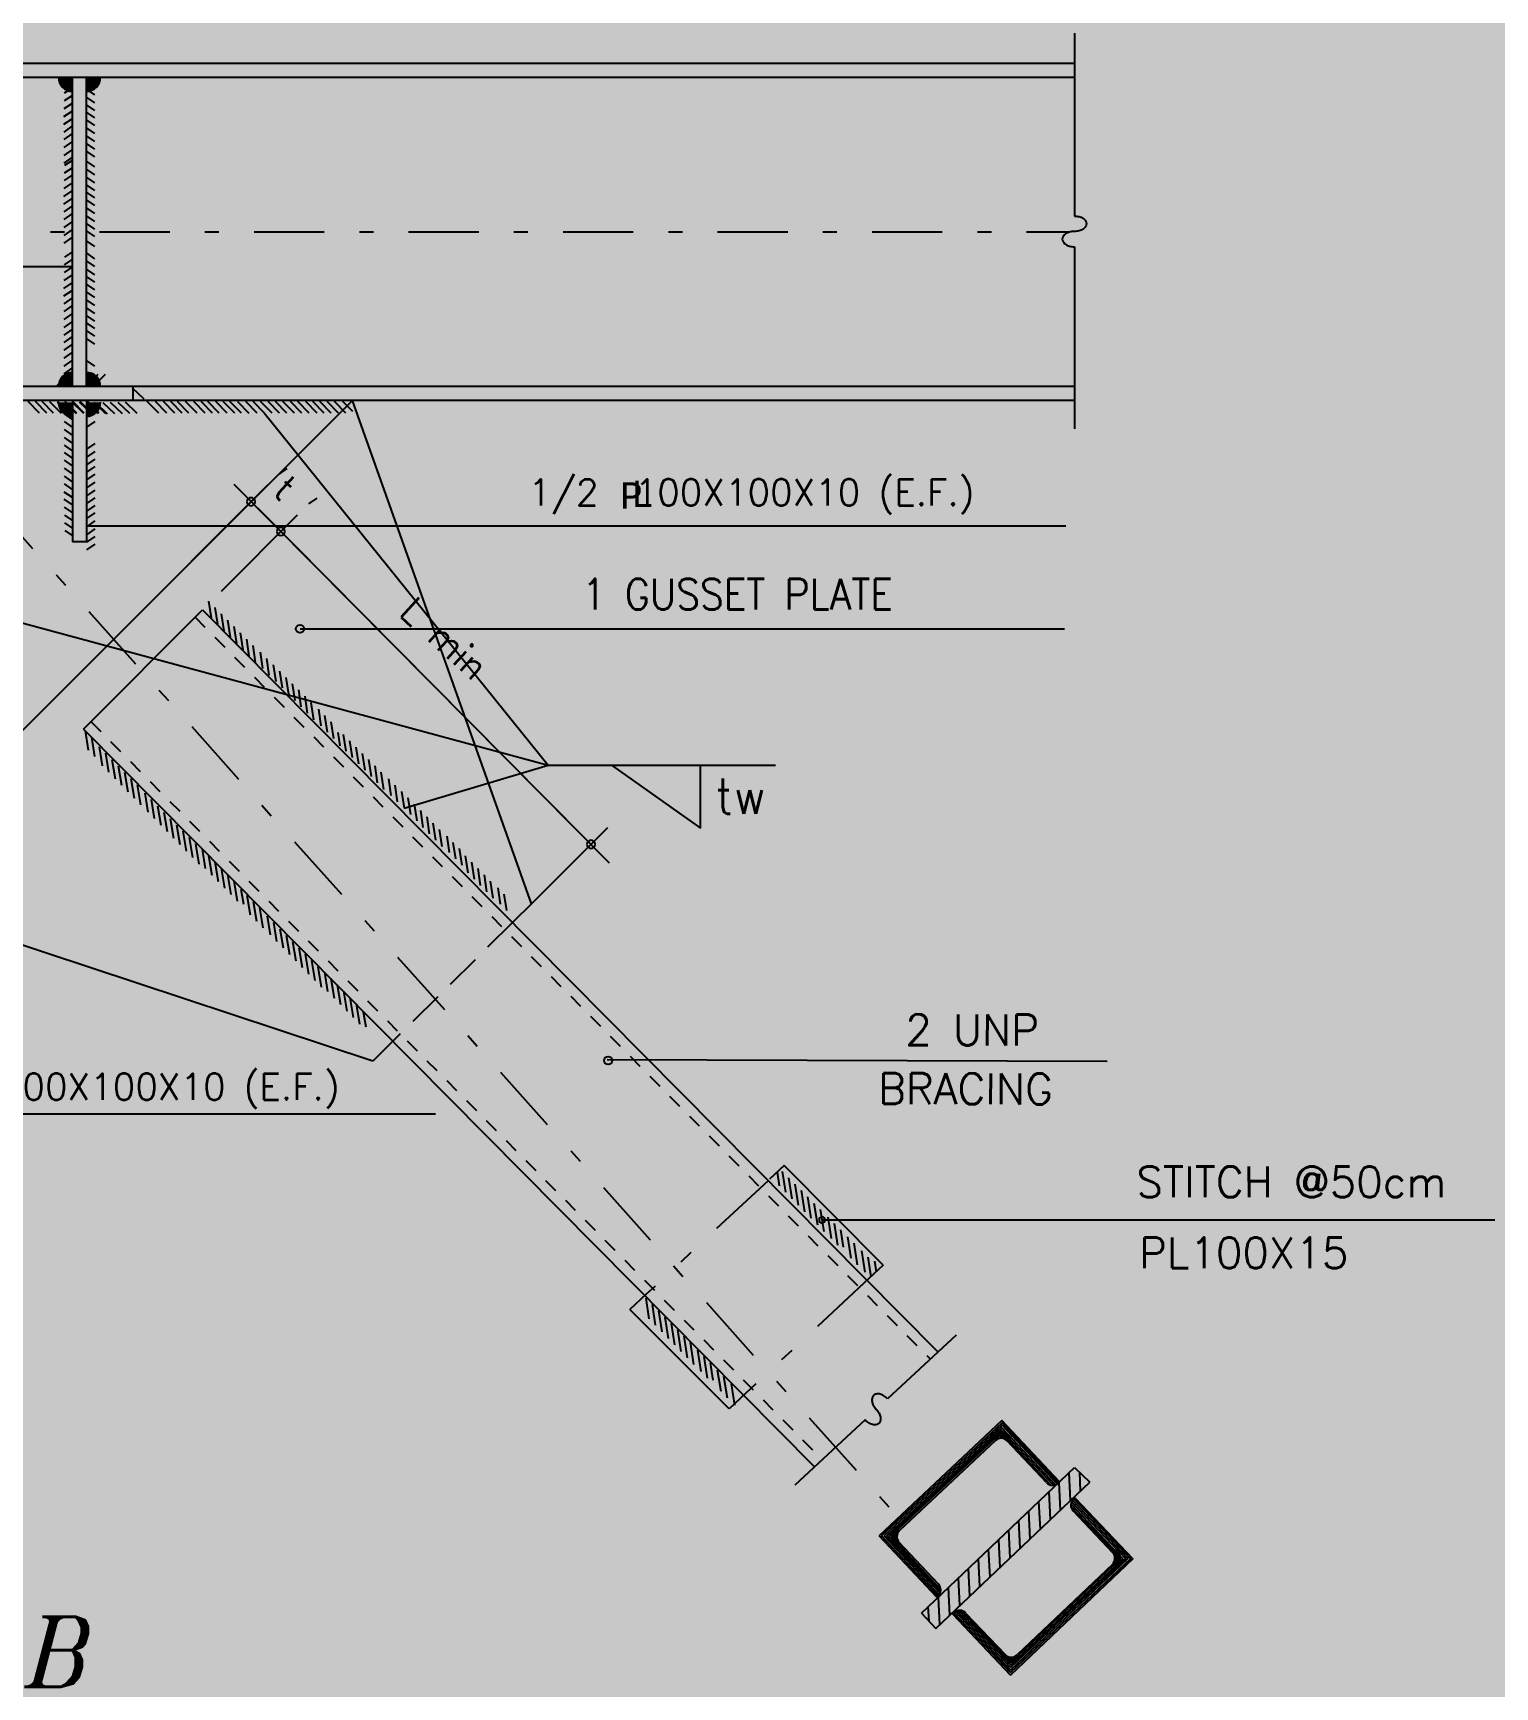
# Model space of a CAD drawing. Header units: inches. Extents: x 1387 to 2676, y -3005 to -2136.
# Drawn here: x 2557.09 to 2567.5, y -2767.75 to -2755.97 of the extents above; entities that cross this region are included whole.
import ezdxf
from ezdxf.enums import TextEntityAlignment as Align

# ---------------------------------------------------------------- set-up
doc = ezdxf.new("R2010")
doc.units = ezdxf.units.IN
doc.header["$MEASUREMENT"] = 0
for name, pattern in [('DASHDOT', [1, 0.5, -0.25, 0, -0.25]), ('DASHDOTX2', [2, 1, -0.5, 0, -0.5]), ('HIDDEN', [0.375, 0.25, -0.125])]:
    doc.linetypes.add(name, pattern=pattern)
for name, color, linetype in [('1', 1, 'Continuous'), ('1R', 1, 'Continuous'), ('2Y', 2, 'Continuous'), ('3', 3, 'HIDDEN'), ('3G', 3, 'Continuous'), ('6M', 6, 'Continuous'), ('Ax', 1, 'DASHDOTX2')]:
    doc.layers.add(name, color=color, linetype=linetype)
doc.styles.add('ITALICT', font='italict')
doc.styles.add('MONOTXT', font='monotxt')
doc.styles.add('ROMANS', font='ROMANS')
doc.dimstyles.new('FELESH', dxfattribs={"dimscale": 10, "dimtxt": 2, "dimasz": 1, "dimexe": 1.5, "dimexo": 8, "dimgap": 1, "dimtad": 1, "dimlfac": 0.75, "dimzin": 9, "dimdsep": 46, "dimtxsty": 'ROMANS', "dimblk": 'DOT', "dimcen": 0.09, "dimdle": 1.5, "dimclrd": 1, "dimclre": 1, "dimclrt": 2, "dimadec": 0, "dimazin": 0, "dimtfac": 0.5, "dimtix": 1, "dimtmove": 2, "dimatfit": 3, "dimldrblk": 'DOT', "dimfxl": 1, "dimtvp": 0.15, "dimtolj": 1, "dimtzin": 9, "dimarcsym": 0})

# ---------------------------------------------------------------- blocks, each defined once
blk = doc.blocks.new('P')
at = {"layer": '6M'}
blk.add_circle((0, 0), 0.291, dxfattribs=at)
blk = doc.blocks.new('F')
at = {"layer": '3'}
for points in [[(0, 0), (2.57, 0), (3.14, 0.84)], [(0, 0), (2.57, 0), (3.14, -0.84)]]:
    blk.add_solid(points, dxfattribs=at)

msp = doc.modelspace()

# ---------------------------------------------------------------- hatches: boundary and pattern name
at = {"layer": '1'}
for points in [[(2557.370876, -2756.287686), (2557.370876, -2756.387686, -0.414213562), (2557.270876, -2756.287686)], [(2557.470876, -2756.287686), (2557.470876, -2756.387686, 0.414213562), (2557.570876, -2756.287686)], [(2557.370876, -2758.489822), (2557.370876, -2758.389822, 0.414213562), (2557.270876, -2758.489822)], [(2557.470876, -2758.489822), (2557.470876, -2758.389822, -0.414213562), (2557.570876, -2758.489822)], [(2557.370876, -2758.602146), (2557.370876, -2758.702146, -0.414213562), (2557.270876, -2758.602146)], [(2557.470876, -2758.602146), (2557.470876, -2758.702146, 0.414213562), (2557.570876, -2758.602146)]]:
    msp.add_hatch(color=256, dxfattribs=at).paths.add_polyline_path(points)
at = {"layer": '2Y'}
h = msp.add_hatch(dxfattribs=at)
h.set_pattern_fill('ANSI31', color=256, scale=0.6, angle=47.9016711, style=0)
h.set_pattern_definition([(92.901671, (1594.702205, -2242.31103), (-0.074903841, -0.003796655), [])])
h.paths.add_polyline_path([(2564.615122, -2766.2916), (2564.506129, -2766.188244), (2563.415653, -2767.22382), (2563.51836, -2767.333145)])

# ---------------------------------------------------------------- linework, layer by layer
at = {"layer": '1', "linetype": 'Continuous'}
for centre, start, end in [((2557.370876, -2756.287686), 180, 270), ((2557.470876, -2756.287686), 270, 0), ((2557.370876, -2758.489822), 90, 180), ((2557.470876, -2758.489822), 0, 90), ((2557.370876, -2758.602146), 180, 270), ((2557.470876, -2758.602146), 270, 0)]:
    msp.add_arc(centre, 0.1, start, end, dxfattribs=at)
at = {"layer": '1R'}
for p, q in [((2557.316148, -2756.344523), (2557.375955, -2756.305536)), ((2557.530534, -2756.324754), (2557.471775, -2756.284204)), ((2557.530534, -2756.355556), (2557.471775, -2756.315006)), ((2557.313283, -2756.453117), (2557.37309, -2756.41413)), ((2557.314718, -2756.398732), (2557.374525, -2756.359745)), ((2557.530534, -2756.412445), (2557.471775, -2756.371894)), ((2557.530534, -2756.470284), (2557.471775, -2756.429733)), ((2557.310283, -2756.566856), (2557.37009, -2756.527869)), ((2557.311783, -2756.509987), (2557.37159, -2756.471)), ((2557.530534, -2756.523739), (2557.471775, -2756.483188)), ((2557.530534, -2756.577194), (2557.471775, -2756.536643)), ((2557.308848, -2756.621242), (2557.368656, -2756.582255)), ((2557.311218, -2756.677194), (2557.369976, -2756.636643)), ((2557.530534, -2756.631599), (2557.471775, -2756.591048)), ((2557.530534, -2756.688488), (2557.471775, -2756.647937)), ((2557.311218, -2756.731599), (2557.369976, -2756.691048)), ((2557.311218, -2756.788488), (2557.369976, -2756.747937)), ((2557.530534, -2756.745376), (2557.471775, -2756.704826)), ((2557.530534, -2756.799781), (2557.471775, -2756.759231)), ((2557.311218, -2756.845376), (2557.369976, -2756.804826)), ((2557.311218, -2756.899781), (2557.369976, -2756.859231)), ((2557.316148, -2756.91364), (2557.375955, -2756.874653)), ((2557.530534, -2756.853236), (2557.471775, -2756.812686)), ((2557.530534, -2756.924673), (2557.471775, -2756.884123)), ((2557.313283, -2757.022235), (2557.37309, -2756.983248)), ((2557.314718, -2756.967849), (2557.374525, -2756.928862)), ((2557.530534, -2756.981562), (2557.471775, -2756.941012)), ((2557.530534, -2757.039401), (2557.471775, -2756.99885)), ((2557.310283, -2757.135973), (2557.37009, -2757.096986)), ((2557.311783, -2757.079104), (2557.37159, -2757.040117)), ((2557.530534, -2757.092856), (2557.471775, -2757.052305)), ((2557.530534, -2757.146311), (2557.471775, -2757.10576)), ((2557.308848, -2757.190359), (2557.368656, -2757.151372)), ((2557.311218, -2757.246311), (2557.369976, -2757.20576)), ((2557.311218, -2757.300716), (2557.369976, -2757.260165)), ((2557.530534, -2757.200716), (2557.471775, -2757.160165)), ((2557.530534, -2757.257605), (2557.471775, -2757.217054)), ((2557.311218, -2757.357605), (2557.369976, -2757.317054)), ((2557.311218, -2757.414494), (2557.369976, -2757.373943)), ((2557.530534, -2757.314494), (2557.471775, -2757.273943)), ((2557.530534, -2757.368898), (2557.471775, -2757.328348)), ((2557.530534, -2757.422354), (2557.471775, -2757.381803)), ((2557.311218, -2757.468898), (2557.369976, -2757.428348)), ((2557.530534, -2757.491673), (2557.471775, -2757.451123)), ((2557.314718, -2757.622334), (2557.374525, -2757.583347)), ((2557.316148, -2757.568126), (2557.375955, -2757.529139)), ((2557.530534, -2757.579159), (2557.471775, -2757.538609)), ((2557.530534, -2757.636048), (2557.471775, -2757.595497)), ((2557.370876, -2757.637733), (2551.727256, -2757.637733)), ((2557.311783, -2757.733589), (2557.37159, -2757.694602)), ((2557.313283, -2757.67672), (2557.37309, -2757.637733)), ((2557.530534, -2757.693886), (2557.471775, -2757.653336)), ((2557.530534, -2757.747342), (2557.471775, -2757.706791)), ((2557.308848, -2757.844845), (2557.368656, -2757.805857)), ((2557.310283, -2757.790459), (2557.37009, -2757.751472)), ((2557.530534, -2757.800797), (2557.471775, -2757.760246)), ((2557.530534, -2757.855202), (2557.471775, -2757.814651)), ((2557.311218, -2757.900797), (2557.369976, -2757.860246)), ((2557.311218, -2757.955202), (2557.369976, -2757.914651)), ((2557.311218, -2758.01209), (2557.369976, -2757.97154)), ((2557.530534, -2757.91209), (2557.471775, -2757.87154)), ((2557.530534, -2757.968979), (2557.471775, -2757.928429)), ((2557.311218, -2758.068979), (2557.369976, -2758.028429)), ((2557.311218, -2758.123384), (2557.369976, -2758.082834)), ((2557.530534, -2758.023384), (2557.471775, -2757.982834)), ((2557.530534, -2758.076839), (2557.471775, -2758.036289)), ((2557.530534, -2758.131244), (2557.471775, -2758.090694)), ((2557.311218, -2758.176839), (2557.369976, -2758.136289)), ((2557.311218, -2758.231244), (2557.369976, -2758.190694)), ((2557.530534, -2758.188133), (2557.471775, -2758.147583)), ((2557.311218, -2758.288133), (2557.369976, -2758.247583)), ((2557.311218, -2758.345022), (2557.369976, -2758.304471)), ((2557.530534, -2758.345022), (2557.471775, -2758.304471)), ((2557.261382, -2758.481178), (2557.344664, -2758.401427)), ((2557.26481, -2758.488754), (2557.346345, -2758.407219)), ((2557.311218, -2758.399427), (2557.369976, -2758.358876)), ((2557.472824, -2758.483072), (2557.55436, -2758.401536)), ((2557.525857, -2758.483072), (2557.607393, -2758.401536)), ((2557.796513, -2758.497758), (2557.879795, -2758.577509)), ((2557.052172, -2758.594436), (2557.133707, -2758.675972)), ((2557.105205, -2758.594436), (2557.18674, -2758.675972)), ((2557.152469, -2758.594436), (2557.234005, -2758.675972)), ((2557.208336, -2758.596788), (2557.289872, -2758.678323)), ((2557.261382, -2758.602012), (2557.344664, -2758.681763)), ((2557.26481, -2758.594436), (2557.346345, -2758.675972)), ((2557.314403, -2758.600864), (2557.397684, -2758.680615)), ((2557.317843, -2758.594436), (2557.399378, -2758.675972)), ((2557.367423, -2758.599716), (2557.450705, -2758.679467)), ((2557.370876, -2758.594436), (2557.452411, -2758.675972)), ((2557.419813, -2758.598581), (2557.503095, -2758.678332)), ((2557.423909, -2758.594436), (2557.505444, -2758.675972)), ((2557.472824, -2758.600119), (2557.55436, -2758.681654)), ((2557.476942, -2758.594436), (2557.558477, -2758.675972)), ((2557.525857, -2758.600119), (2557.607393, -2758.681654)), ((2557.5346, -2758.603429), (2557.617881, -2758.683181)), ((2557.58762, -2758.602281), (2557.670902, -2758.682032)), ((2557.640641, -2758.601133), (2557.723922, -2758.680884)), ((2557.693661, -2758.599985), (2557.776943, -2758.679736)), ((2557.746682, -2758.598837), (2557.829964, -2758.678588)), ((2557.901313, -2758.594436), (2557.982849, -2758.675972)), ((2557.958835, -2758.594436), (2558.04037, -2758.675972)), ((2558.016356, -2758.594436), (2558.097892, -2758.675972)), ((2558.069389, -2758.594436), (2558.150925, -2758.675972)), ((2558.116654, -2758.594436), (2558.198189, -2758.675972)), ((2558.174176, -2758.594436), (2558.255711, -2758.675972)), ((2558.231697, -2758.594436), (2558.313233, -2758.675972)), ((2558.28473, -2758.594436), (2558.366266, -2758.675972)), ((2558.331995, -2758.594436), (2558.41353, -2758.675972)), ((2558.389516, -2758.594436), (2558.471052, -2758.675972)), ((2558.442549, -2758.594436), (2558.524085, -2758.675972)), ((2558.489814, -2758.594436), (2558.571349, -2758.675972)), ((2558.545681, -2758.596788), (2558.627216, -2758.678323)), ((2558.602154, -2758.594436), (2558.68369, -2758.675972)), ((2558.655187, -2758.594436), (2558.736723, -2758.675972)), ((2558.70822, -2758.594436), (2558.789756, -2758.675972)), ((2558.761253, -2758.594436), (2558.842789, -2758.675972)), ((2558.814286, -2758.594436), (2558.895822, -2758.675972)), ((2558.867319, -2758.594436), (2558.948855, -2758.675972)), ((2558.920352, -2758.594436), (2559.001888, -2758.675972)), ((2558.973385, -2758.594436), (2559.054921, -2758.675972)), ((2559.029609, -2758.594436), (2559.111144, -2758.675972)), ((2559.079451, -2758.594436), (2559.160987, -2758.675972)), ((2559.129294, -2758.594436), (2559.21083, -2758.675972)), ((2559.181131, -2758.594436), (2559.262667, -2758.675972)), ((2559.234164, -2758.594436), (2559.3157, -2758.675972)), ((2559.293873, -2758.594436), (2559.363908, -2758.664471)), ((2557.311218, -2758.683764), (2557.369976, -2758.724314)), ((2557.311218, -2758.738168), (2557.369976, -2758.778719)), ((2557.311218, -2758.795057), (2557.369976, -2758.835608)), ((2557.530534, -2758.738168), (2557.471775, -2758.778719)), ((2557.311218, -2758.851946), (2557.369976, -2758.892497)), ((2557.311218, -2758.906351), (2557.369976, -2758.946902)), ((2557.530534, -2758.895057), (2557.471775, -2758.935608)), ((2557.311218, -2758.959806), (2557.369976, -2759.000357)), ((2557.311218, -2759.014211), (2557.369976, -2759.054762)), ((2557.530534, -2758.951946), (2557.471775, -2758.992497)), ((2557.530534, -2759.006351), (2557.471775, -2759.046902)), ((2557.311218, -2759.0711), (2557.369976, -2759.11165)), ((2557.311218, -2759.127989), (2557.369976, -2759.168539)), ((2557.530534, -2759.059806), (2557.471775, -2759.100357)), ((2557.530534, -2759.114211), (2557.471775, -2759.154762)), ((2558.898223, -2759.072439), (2558.839464, -2759.11299)), ((2557.308848, -2759.238346), (2557.368656, -2759.277333)), ((2557.311218, -2759.182394), (2557.369976, -2759.222944)), ((2557.530534, -2759.1711), (2557.471775, -2759.21165)), ((2557.530534, -2759.227989), (2557.471775, -2759.268539)), ((2558.218998, -2759.733665), (2558.762175, -2759.190487)), ((2558.520803, -2759.185523), (2561.026034, -2761.713289)), ((2557.310283, -2759.292732), (2557.37009, -2759.331719)), ((2557.311783, -2759.349601), (2557.37159, -2759.388588)), ((2557.530534, -2759.282394), (2557.471775, -2759.322944)), ((2557.530534, -2759.335849), (2557.471775, -2759.376399)), ((2558.687702, -2759.353924), (2561.192934, -2761.88169)), ((2559.110355, -2759.284572), (2559.051596, -2759.325122)), ((2557.313283, -2759.40647), (2557.37309, -2759.445457)), ((2557.314718, -2759.460856), (2557.374525, -2759.499843)), ((2557.470876, -2759.482133), (2564.444068, -2759.482133)), ((2557.530534, -2759.389304), (2557.471775, -2759.429855)), ((2557.530534, -2759.447143), (2557.471775, -2759.487693)), ((2557.530534, -2759.504031), (2557.471775, -2759.544582)), ((2558.43113, -2759.945797), (2558.974307, -2759.402619)), ((2557.316148, -2759.515064), (2557.375955, -2759.554051)), ((2557.530534, -2759.558436), (2557.471775, -2759.598987)), ((2557.530534, -2759.612664), (2557.471775, -2759.653214)), ((2558.991168, -2760.215537), (2564.434891, -2760.215537)), ((2557.461235, -2760.942403), (2557.482757, -2761.078288)), ((2557.461235, -2760.942403), (2557.482757, -2761.078288)), ((2557.506347, -2760.987516), (2557.528067, -2761.124651)), ((2557.506347, -2760.987516), (2557.528067, -2761.124651)), ((2557.562017, -2761.055455), (2557.58334, -2761.190089)), ((2557.607129, -2761.100568), (2557.628651, -2761.236452)), ((2557.652242, -2761.14568), (2557.673962, -2761.282816)), ((2557.697354, -2761.190793), (2557.719273, -2761.329179)), ((2557.742467, -2761.235905), (2557.764583, -2761.375543)), ((2557.787579, -2761.281018), (2557.809894, -2761.421906)), ((2557.832692, -2761.326131), (2557.855205, -2761.46827)), ((2557.887164, -2761.38488), (2557.908488, -2761.519514)), ((2557.932277, -2761.429993), (2557.953799, -2761.565878)), ((2557.97739, -2761.475106), (2557.99911, -2761.612241)), ((2558.022502, -2761.520218), (2558.04442, -2761.658605)), ((2558.067615, -2761.565331), (2558.089731, -2761.704968)), ((2558.112727, -2761.610443), (2558.135042, -2761.751332)), ((2558.15784, -2761.655556), (2558.180352, -2761.797695)), ((2558.202952, -2761.700668), (2558.225663, -2761.844059)), ((2560.639109, -2762.173637), (2561.182286, -2761.630459)), ((2558.248065, -2761.745781), (2558.270974, -2761.890422)), ((2558.294976, -2761.783801), (2558.316894, -2761.922187)), ((2558.340089, -2761.828913), (2558.362205, -2761.968551)), ((2558.385201, -2761.874026), (2558.407516, -2762.014914)), ((2558.430314, -2761.919138), (2558.452826, -2762.061278)), ((2558.475426, -2761.964251), (2558.498137, -2762.107641)), ((2558.520539, -2762.009364), (2558.543448, -2762.154005)), ((2558.570972, -2762.068075), (2558.587846, -2762.174614)), ((2558.613418, -2762.111297), (2558.635535, -2762.250935)), ((2558.658531, -2762.15641), (2558.680845, -2762.297299)), ((2558.703644, -2762.201523), (2558.726156, -2762.343662)), ((2558.758116, -2762.260273), (2558.77944, -2762.394906)), ((2558.803228, -2762.305385), (2558.824751, -2762.44127)), ((2558.848341, -2762.350498), (2558.870061, -2762.487633)), ((2558.893454, -2762.39561), (2558.915372, -2762.533997)), ((2558.938566, -2762.440723), (2558.960683, -2762.58036)), ((2558.983679, -2762.485835), (2559.005993, -2762.626724)), ((2559.028791, -2762.530948), (2559.051304, -2762.673087)), ((2559.073904, -2762.576061), (2559.096615, -2762.719451)), ((2559.119016, -2762.621173), (2559.141925, -2762.765814)), ((2559.165928, -2762.659193), (2559.187846, -2762.797579)), ((2559.21104, -2762.704305), (2559.233157, -2762.843943)), ((2559.256153, -2762.749418), (2559.278467, -2762.890306)), ((2559.301265, -2762.794531), (2559.323778, -2762.93667)), ((2559.346378, -2762.839643), (2559.369089, -2762.983034)), ((2559.39149, -2762.884756), (2559.414399, -2763.029397)), ((2559.441924, -2762.943467), (2559.458798, -2763.050006)), ((2561.177668, -2763.28299), (2564.737436, -2763.293422)), ((2556.334939, -2763.668066), (2559.956085, -2763.668066)), ((2562.387252, -2764.084404), (2562.402551, -2764.181)), ((2562.424557, -2764.08022), (2562.447862, -2764.227363)), ((2562.469669, -2764.125332), (2562.493173, -2764.273727)), ((2562.514782, -2764.170445), (2562.538484, -2764.32009)), ((2562.559895, -2764.215558), (2562.583794, -2764.366454)), ((2562.605007, -2764.26067), (2562.629105, -2764.412817)), ((2562.65012, -2764.305783), (2562.674416, -2764.459181)), ((2562.695232, -2764.350895), (2562.719726, -2764.505544)), ((2562.708485, -2764.423887), (2567.498505, -2764.423742)), ((2562.748704, -2764.405108), (2562.772801, -2764.557255)), ((2562.793816, -2764.450221), (2562.818112, -2764.603619)), ((2562.838929, -2764.495333), (2562.858487, -2764.618821)), ((2562.889418, -2764.543897), (2562.913714, -2764.697295)), ((2562.934531, -2764.589009), (2562.959025, -2764.743658)), ((2562.988002, -2764.643222), (2563.0121, -2764.795369)), ((2563.033115, -2764.688335), (2563.055351, -2764.828732)), ((2563.081453, -2764.717838), (2563.093393, -2764.793224)), ((2561.452303, -2764.982518), (2561.47541, -2765.12841)), ((2561.497416, -2765.027631), (2561.520721, -2765.174774)), ((2561.542528, -2765.072743), (2561.566032, -2765.221137)), ((2561.587641, -2765.117856), (2561.611342, -2765.267501)), ((2561.632754, -2765.162968), (2561.656653, -2765.313865)), ((2561.677866, -2765.208081), (2561.701964, -2765.360228)), ((2561.722979, -2765.253194), (2561.747275, -2765.406592)), ((2561.768091, -2765.298306), (2561.792585, -2765.452955)), ((2561.821563, -2765.352519), (2561.84566, -2765.504666)), ((2561.866675, -2765.397632), (2561.890971, -2765.55103)), ((2561.911788, -2765.442744), (2561.931346, -2765.566232)), ((2561.962277, -2765.491307), (2561.986573, -2765.644705)), ((2562.007389, -2765.53642), (2562.031883, -2765.691069)), ((2562.060861, -2765.590633), (2562.084959, -2765.74278))]:
    msp.add_line(p, q, dxfattribs=at)
at = {"layer": '1R', "linetype": 'DASHDOT'}
for p, q in [((2555.288782, -2757.630427), (2563.231539, -2766.521185)), ((2562.323448, -2764.145558), (2561.456709, -2764.95296)), ((2563.041658, -2764.841512), (2562.163894, -2765.660804))]:
    msp.add_line(p, q, dxfattribs=at)
at = {"layer": '1R', "color": 1}
for p, q in [((2558.340769, -2760.017948), (2558.358899, -2760.137439)), ((2558.340769, -2760.017948), (2558.358899, -2760.137439)), ((2558.385482, -2760.062662), (2558.403718, -2760.182843)), ((2558.385482, -2760.062662), (2558.403718, -2760.182843)), ((2558.430196, -2760.107376), (2558.448536, -2760.228248)), ((2558.475224, -2760.154162), (2558.493355, -2760.273653)), ((2558.475224, -2760.154162), (2558.493355, -2760.273653)), ((2558.519938, -2760.198876), (2558.538173, -2760.319057)), ((2558.519938, -2760.198876), (2558.538173, -2760.319057)), ((2558.564652, -2760.24359), (2558.582992, -2760.364462)), ((2558.609365, -2760.288303), (2558.627811, -2760.409867)), ((2558.654079, -2760.333017), (2558.672629, -2760.455271)), ((2558.706831, -2760.381099), (2558.724648, -2760.498517)), ((2558.751545, -2760.425813), (2558.769466, -2760.543921)), ((2558.800722, -2760.471638), (2558.818643, -2760.589746)), ((2558.845436, -2760.516351), (2558.863462, -2760.635151)), ((2558.89015, -2760.561065), (2558.90828, -2760.680556)), ((2558.934864, -2760.605779), (2558.953099, -2760.72596)), ((2558.979577, -2760.650493), (2558.997918, -2760.771365)), ((2559.024291, -2760.695206), (2559.042736, -2760.81677)), ((2559.069005, -2760.73992), (2559.087555, -2760.862174)), ((2559.121757, -2760.788002), (2559.139573, -2760.90542)), ((2559.166471, -2760.832716), (2559.184392, -2760.950824)), ((2559.211184, -2760.877429), (2559.22921, -2760.996229)), ((2559.259964, -2760.954484), (2559.274148, -2761.047969)), ((2559.299378, -2760.967677), (2559.317299, -2761.085786)), ((2559.344092, -2761.012391), (2559.362117, -2761.13119)), ((2559.388805, -2761.057105), (2559.406936, -2761.176595)), ((2559.433519, -2761.101818), (2559.451755, -2761.222)), ((2559.478233, -2761.146532), (2559.496573, -2761.267404)), ((2559.522947, -2761.191246), (2559.541392, -2761.312809)), ((2559.56766, -2761.23596), (2559.58621, -2761.358214)), ((2559.620413, -2761.284041), (2559.638229, -2761.401459)), ((2559.665126, -2761.328755), (2559.683047, -2761.446864)), ((2559.714303, -2761.37458), (2559.732224, -2761.492689)), ((2559.759017, -2761.419294), (2559.777043, -2761.538093)), ((2559.803731, -2761.464008), (2559.821861, -2761.583498)), ((2559.848445, -2761.508721), (2559.86668, -2761.628903)), ((2559.893158, -2761.553435), (2559.911499, -2761.674307)), ((2559.937872, -2761.598149), (2559.956317, -2761.719712)), ((2559.982586, -2761.642863), (2560.001136, -2761.765117)), ((2560.035338, -2761.690944), (2560.053154, -2761.808362)), ((2560.080052, -2761.735658), (2560.097973, -2761.853767)), ((2560.124766, -2761.780372), (2560.142791, -2761.899171)), ((2560.167098, -2761.832257), (2560.185229, -2761.951748)), ((2560.211812, -2761.876971), (2560.230047, -2761.997152)), ((2560.256526, -2761.921684), (2560.274866, -2762.042557)), ((2560.301239, -2761.966398), (2560.319684, -2762.087961)), ((2560.345953, -2762.011112), (2560.364503, -2762.133366)), ((2560.398705, -2762.059194), (2560.416521, -2762.176611)), ((2560.443419, -2762.103907), (2560.46134, -2762.222016))]:
    msp.add_line(p, q, dxfattribs=at)
at = {"layer": '1R', "linetype": 'HIDDEN'}
msp.add_line((2560.504366, -2762.307113), (2559.651986, -2763.151857), dxfattribs=at)
at = {"layer": '2Y'}
for p, q in [((2564.504308, -2755.972654), (2564.504308, -2757.275399)), ((2564.504308, -2757.494616), (2564.504308, -2758.790049)), ((2563.661682, -2765.244299), (2563.174098, -2765.698565)), ((2563.013705, -2765.847998), (2562.514483, -2766.313107))]:
    msp.add_line(p, q, dxfattribs=at)
at = {"layer": '2Y', "linetype": 'HIDDEN', "ltscale": 0.1}
for p, q in [((2558.243984, -2760.132942), (2563.473278, -2765.40929)), ((2557.501521, -2760.875405), (2562.709635, -2766.130587))]:
    msp.add_line(p, q, dxfattribs=at)
at = {"layer": '2Y'}
for points in [[(2564.504308, -2757.385008, 0.064660545), (2564.470015, -2757.389461, 0.077520967), (2564.443548, -2757.40106, 0.107173316), (2564.424166, -2757.420283, 0.144999981), (2564.418381, -2757.439812, 0.144999981), (2564.424166, -2757.459341, 0.107173316), (2564.443548, -2757.478565, 0.077520967), (2564.470015, -2757.490163, 0.064660545), (2564.504308, -2757.494616, 0.064660545)], [(2564.504308, -2757.275399, -0.064660545), (2564.538602, -2757.279852, -0.077520967), (2564.565069, -2757.291451, -0.107173316), (2564.584451, -2757.310674, -0.144999981), (2564.590236, -2757.330203, -0.144999981), (2564.584451, -2757.349732, -0.107173316), (2564.565069, -2757.368956, -0.077520967), (2564.538602, -2757.380554, -0.064660545), (2564.504308, -2757.385008, -0.064660545)], [(2563.174098, -2765.698565, 0.064660545), (2563.147463, -2765.676509, 0.077520967), (2563.120935, -2765.665051, 0.107173316), (2563.093658, -2765.663973, 0.144999981), (2563.075425, -2765.673053, 0.144999981), (2563.06508, -2765.690598, 0.107173316), (2563.064228, -2765.717883, 0.077520967), (2563.073783, -2765.745155, 0.064660545), (2563.093901, -2765.773281, 0.064660545)], [(2563.093901, -2765.773281, -0.064660545), (2563.114019, -2765.801408, -0.077520967), (2563.123575, -2765.828679, -0.107173316), (2563.122722, -2765.855965, -0.144999981), (2563.112377, -2765.87351, -0.144999981), (2563.094145, -2765.882589, -0.107173316), (2563.066867, -2765.881512, -0.077520967), (2563.04034, -2765.870053, -0.064660545), (2563.013705, -2765.847998, -0.064660545)]]:
    msp.add_lwpolyline(points, format="xyb", dxfattribs=at)
at = {"layer": '3G'}
for p, q in [((2564.504308, -2756.188754), (2555.863908, -2756.188754)), ((2564.504308, -2756.288754), (2555.863908, -2756.288754)), ((2557.370876, -2758.488754), (2557.370876, -2756.288754)), ((2557.470876, -2756.288754), (2557.370876, -2756.288754)), ((2557.470876, -2758.488754), (2557.470876, -2756.288754)), ((2564.504308, -2758.488754), (2555.863908, -2758.488754)), ((2557.801319, -2758.488754), (2557.801319, -2758.588754)), ((2564.504308, -2758.588754), (2555.863908, -2758.588754)), ((2561.864627, -2758.588754), (2555.863908, -2758.588754)), ((2557.801319, -2758.588754), (2555.863908, -2758.588754)), ((2557.370876, -2758.594436), (2557.370876, -2759.594436)), ((2557.470876, -2758.594436), (2557.470876, -2759.594436)), ((2560.639109, -2762.173637), (2559.363908, -2758.588754)), ((2557.470876, -2759.594436), (2557.370876, -2759.594436)), ((2557.448487, -2760.928439), (2558.297018, -2760.079909)), ((2558.297018, -2760.079909), (2563.527824, -2765.357768)), ((2557.448488, -2760.928438), (2562.655089, -2766.182109)), ((2559.50993, -2763.29264), (2555.863908, -2762.088754)), ((2560.646419, -2762.166327), (2560.504366, -2762.307113)), ((2559.651986, -2763.151857), (2559.50993, -2763.29264)), ((2562.437455, -2764.037546), (2562.334471, -2764.13367)), ((2563.143275, -2764.746665), (2562.437455, -2764.037546)), ((2563.143275, -2764.746665), (2563.041658, -2764.841512)), ((2561.456709, -2764.95296), (2561.340335, -2765.061581)), ((2562.046155, -2765.770701), (2561.340335, -2765.061581)), ((2562.163894, -2765.660804), (2562.046155, -2765.770701)), ((2563.988576, -2765.852309), (2563.11399, -2766.673953)), ((2564.399398, -2766.289602), (2563.988576, -2765.852309)), ((2563.989687, -2765.868612), (2563.131857, -2766.674515)), ((2563.989135, -2765.886281), (2563.149526, -2766.675066)), ((2563.986967, -2765.904098), (2563.165778, -2766.675577)), ((2563.986415, -2765.921767), (2563.183447, -2766.676128)), ((2564.33648, -2766.312644), (2563.977305, -2765.930326)), ((2564.354776, -2766.313863), (2563.986415, -2765.921767)), ((2564.369077, -2766.310829), (2563.986967, -2765.904098)), ((2564.382064, -2766.304528), (2563.989135, -2765.886281)), ((2564.391175, -2766.295969), (2563.989687, -2765.868612)), ((2563.933111, -2765.986055), (2563.250934, -2766.626937)), ((2563.94167, -2765.995165), (2563.259493, -2766.636047)), ((2564.305841, -2766.295171), (2564.026482, -2765.997812)), ((2563.415653, -2767.22382), (2564.506129, -2766.188244)), ((2564.506129, -2766.188244), (2564.615122, -2766.2916)), ((2563.51836, -2767.333145), (2564.615122, -2766.2916)), ((2564.399398, -2766.289602), (2564.390652, -2766.297818)), ((2564.48006, -2766.446746), (2564.850527, -2766.836853)), ((2564.484447, -2766.431355), (2564.868438, -2766.835703)), ((2564.490935, -2766.420034), (2564.88611, -2766.836159)), ((2564.506824, -2766.403579), (2564.498123, -2766.411843)), ((2564.499999, -2766.411426), (2564.903782, -2766.836616)), ((2564.506824, -2766.403579), (2564.919995, -2766.838654)), ((2564.480235, -2766.465082), (2564.832855, -2766.836396)), ((2564.495933, -2766.496667), (2564.776889, -2766.792518)), ((2563.524812, -2767.111246), (2563.11399, -2766.673953)), ((2563.53402, -2767.102591), (2563.131857, -2766.674515)), ((2563.542136, -2767.092973), (2563.149526, -2766.675066)), ((2563.547889, -2767.082308), (2563.165778, -2766.675577)), ((2563.551808, -2767.068224), (2563.183447, -2766.676128)), ((2563.552194, -2767.053494), (2563.247736, -2766.729418)), ((2563.536205, -2767.018218), (2563.256846, -2766.720859)), ((2564.919995, -2766.838654), (2564.049846, -2767.664996)), ((2564.903782, -2766.836616), (2564.050304, -2767.647125)), ((2564.868438, -2766.835703), (2564.050488, -2767.612474)), ((2564.88611, -2766.836159), (2564.05076, -2767.629454)), ((2564.850527, -2766.836853), (2564.051633, -2767.595527)), ((2564.832855, -2766.836396), (2564.052089, -2767.577855)), ((2564.774698, -2766.877342), (2564.095982, -2767.521889)), ((2563.524812, -2767.111246), (2563.533558, -2767.10303)), ((2563.415653, -2767.22382), (2563.51836, -2767.333145)), ((2563.636675, -2767.229921), (2563.645377, -2767.221658)), ((2563.636675, -2767.229921), (2564.049846, -2767.664996)), ((2563.645842, -2767.221221), (2564.050304, -2767.647125)), ((2563.655906, -2767.213667), (2564.05076, -2767.629454)), ((2563.666881, -2767.208531), (2564.050488, -2767.612474)), ((2563.681166, -2767.20542), (2564.051633, -2767.595527)), ((2563.699468, -2767.206541), (2564.052089, -2767.577855)), ((2563.730201, -2767.223848), (2564.011158, -2767.519699))]:
    msp.add_line(p, q, dxfattribs=at)
for centre, radius, start, end in [((2563.982752, -2766.038894), 0.0975, 43.2122943, 133.2122943), ((2563.982752, -2766.038894), 0.085, 43.2122943, 133.2122943), ((2563.982752, -2766.038894), 0.0725, 43.2122943, 133.2122943), ((2563.982752, -2766.038894), 0.06, 43.2122943, 133.2122943), ((2564.34957, -2766.254089), 0.06, 223.2122943, 313.2122943), ((2564.53944, -2766.45535), 0.06, 133.5208165, 223.5208165), ((2563.300575, -2766.679777), 0.0975, 133.2122943, 223.2122943), ((2563.300575, -2766.679777), 0.085, 133.2122943, 223.2122943), ((2563.300575, -2766.679777), 0.0725, 133.2122943, 223.2122943), ((2563.300575, -2766.679777), 0.06, 133.2122943, 223.2122943), ((2564.733381, -2766.833835), 0.06, 313.5208165, 43.5208165), ((2564.733381, -2766.833835), 0.0725, 313.5208165, 43.5208165), ((2564.733381, -2766.833835), 0.085, 313.5208165, 43.5208165), ((2564.733381, -2766.833835), 0.0975, 313.5208165, 43.5208165), ((2563.492476, -2767.0593), 0.06, 313.2122943, 43.2122943), ((2563.686694, -2767.265165), 0.06, 43.5208165, 133.5208165), ((2564.054665, -2767.478382), 0.085, 223.5208165, 313.5208165), ((2564.054665, -2767.478382), 0.0725, 223.5208165, 313.5208165), ((2564.054665, -2767.478382), 0.06, 223.5208165, 313.5208165)]:
    msp.add_arc(centre, radius, start, end, dxfattribs=at)
at = {"layer": '6M', "color": 1}
for p, q in [((2559.363908, -2758.588754), (2555.863908, -2762.088754)), ((2561.209963, -2761.185408), (2561.843089, -2761.633917)), ((2561.843089, -2761.633917), (2561.843089, -2761.185408))]:
    msp.add_line(p, q, dxfattribs=at)
at = {"layer": 'Ax', "linetype": 'DASHDOT'}
msp.add_line((2554.263908, -2757.388754), (2564.472813, -2757.388754), dxfattribs=at)

# ---------------------------------------------------------------- block references
at = {"layer": '1R', "yscale": 0.07919999999580796, "zscale": 0.07919999999580796}
for p, xscale in [((2557.37309, -2757.637733), -0.07919999999580796), ((2557.472124, -2759.483274), 0.07919999999580796)]:
    msp.add_blockref('F', p, dxfattribs=dict(at, xscale=xscale))
at = {"layer": '1R', "xscale": -0.07499999999613373, "yscale": 0.07499999999606644, "zscale": 0.0749999999960625, "rotation": 182.0658581075974}
msp.add_blockref('P', (2562.708485, -2764.423887), dxfattribs=at)
at = {"layer": '2Y'}
for p, xscale, yscale, zscale, rotation in [((2558.64247, -2759.310193), -0.1000000000000713, 0.1000000000000227, 0.1, 190.9016711136213), ((2558.854602, -2759.522325), -0.1000000000000713, 0.1000000000000227, 0.1, 190.9016711136213), ((2558.991168, -2760.215537), 0.1000000000000713, 0.1000000000000713, 0.1000000000000713, 352.0000000000313), ((2561.062581, -2761.750165), -0.1000000000000713, 0.1000000000000227, 0.1, 190.9016711136213), ((2561.185324, -2763.288901), 0.09999999999990905, 0.09999999999990905, 0.09999999999990905, 2.901671113652556)]:
    msp.add_blockref('P', p, dxfattribs=dict(at, xscale=xscale, yscale=yscale, zscale=zscale, rotation=rotation))

# ---------------------------------------------------------------- texts
at = {"layer": '3G', "style": 'ROMANS'}
for s, height, rotation, p in [('t', 0.1875, 317.9016711, (2558.787291, -2759.247116)), ('L min', 0.1875, 317.9016711, (2559.687314, -2760.111128)), ('2 UNP', 0.22, 359.8321, (2563.300035, -2763.179947)), ('BRACING', 0.22, 359.8321, (2563.106566, -2763.598397)), ('STITCH @50cm', 0.22, 0.0017327, (2564.94623, -2764.263296)), ('PL100X15', 0.22, 0.0017327, (2564.965455, -2764.768875))]:
    msp.add_text(s, height=height, rotation=rotation, dxfattribs=at).set_placement(p)
for s, height, p in [('1/2  100X100X10 (E.F.)', 0.1875, (2560.618213, -2759.33626)), ('tw', 0.25, (2561.946894, -2761.531779)), ('1/2  100X100X10 (E.F.)', 0.1875, (2556.098736, -2763.569416))]:
    msp.add_text(s, height=height, dxfattribs=at).set_placement(p)
at = {"layer": '3G', "style": 'MONOTXT'}
for s, p in [('P', (2561.432227, -2759.359259)), ('L', (2561.508848, -2759.348462))]:
    msp.add_text(s, height=0.1875, dxfattribs=at).set_placement(p, align=Align.RIGHT)
at = {"layer": '3G', "style": 'ROMANS', "width": 0.9}
msp.add_text('1 GUSSET PLATE', height=0.22, dxfattribs=at).set_placement((2560.998447, -2760.077875))
at = {"layer": '6M', "style": 'ITALICT'}
msp.add_text('DET.-B', height=0.5, dxfattribs=at).set_placement((2554.780231, -2767.749815))

# ---------------------------------------------------------------- leaders
at = {"layer": '6M', "color": 1}
for points in [[(2558.736723, -2758.675972), (2560.757044, -2761.185408)], [(2555.993718, -2759.896414), (2560.757044, -2761.185408), (2562.376485, -2761.185408)], [(2559.732224, -2761.492689), (2560.757044, -2761.185408)]]:
    msp.add_leader(points, dimstyle='FELESH', override={"dimasz": 3}, dxfattribs=at)

doc.saveas('drawing.dxf')
